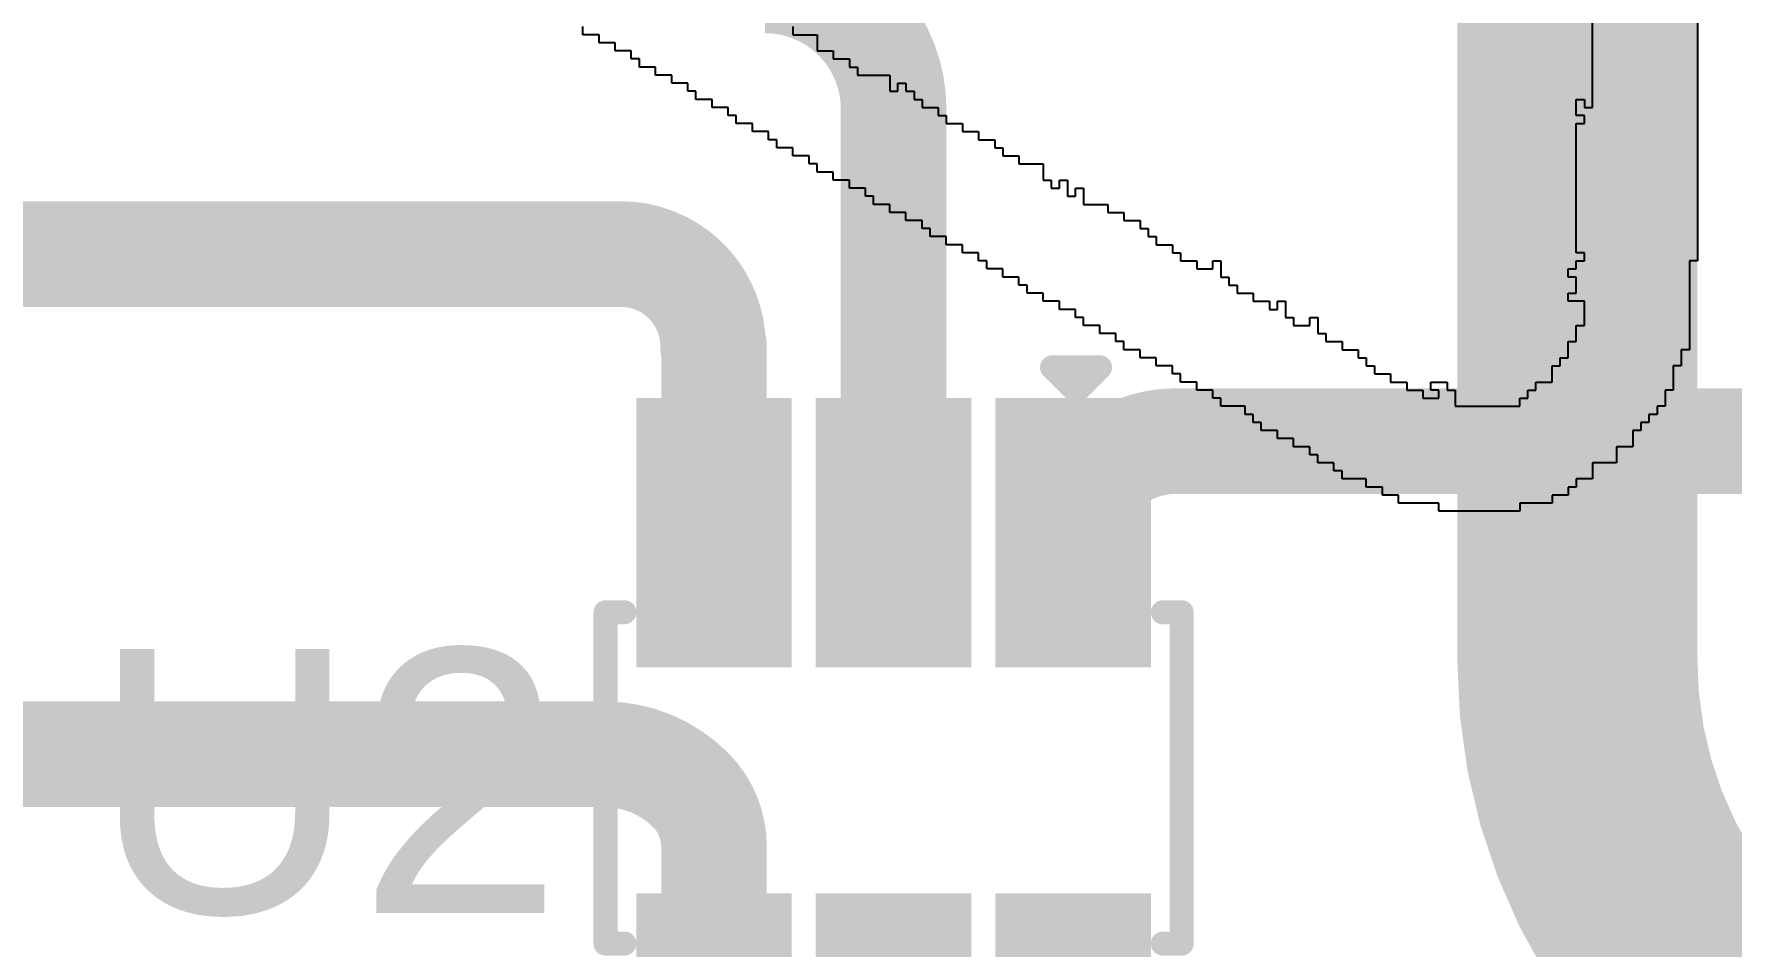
# Model space of a CAD drawing. Header units: millimetres. Extents: x -14 to 145, y 0 to 69.
# Drawn here: x 102.81 to 111.79, y 33.53 to 38.35 of the extents above; entities that cross this region are included whole.
import ezdxf

# ---------------------------------------------------------------- set-up
doc = ezdxf.new("R2010")
doc.units = ezdxf.units.MM
for name, color, linetype in [('BottomLayer', 5, 'Continuous'), ('TopLayer', 1, 'Continuous'), ('TopOverlay', 2, 'Continuous'), ('TopPaste', 8, 'Continuous'), ('TopSolder', 216, 'Continuous')]:
    doc.layers.add(name, color=color, linetype=linetype)
doc.styles.add('Arial', font='', dxfattribs={"height": 0.2})
doc.styles.get('Arial').set_extended_font_data('Arial')

# ---------------------------------------------------------------- blocks, each defined once
blk = doc.blocks.new('SOT_23_6_19')
at = {"layer": 'TopLayer'}
for points in [[(-1.92, 1.26), (-0.7, 1.26), (-0.7, 0.64), (-1.92, 0.64)], [(0.7, 1.26), (1.92, 1.26), (1.92, 0.64), (0.7, 0.64)], [(-1.92, 0.31), (-0.7, 0.31), (-0.7, -0.31), (-1.92, -0.31)], [(0.7, 0.31), (1.92, 0.31), (1.92, -0.31), (0.7, -0.31)], [(-1.92, -0.64), (-0.7, -0.64), (-0.7, -1.26), (-1.92, -1.26)], [(0.7, -0.64), (1.92, -0.64), (1.92, -1.26), (0.7, -1.26)]]:
    blk.add_hatch(color=1, dxfattribs=at).paths.add_polyline_path(points)
at = {"layer": 'TopPaste'}
for points in [[(-1.92, 1.26), (-0.7, 1.26), (-0.7, 0.64), (-1.92, 0.64)], [(0.7, 1.26), (1.92, 1.26), (1.92, 0.64), (0.7, 0.64)], [(-1.92, 0.31), (-0.7, 0.31), (-0.7, -0.31), (-1.92, -0.31)], [(0.7, 0.31), (1.92, 0.31), (1.92, -0.31), (0.7, -0.31)], [(-1.92, -0.64), (-0.7, -0.64), (-0.7, -1.26), (-1.92, -1.26)], [(0.7, -0.64), (1.92, -0.64), (1.92, -1.26), (0.7, -1.26)]]:
    blk.add_hatch(color=8, dxfattribs=at).paths.add_polyline_path(points)
at = {"layer": 'TopSolder'}
for points in [[(-2.0216, 1.3616), (-0.5984, 1.3616), (-0.5984, 0.5384), (-2.0216, 0.5384)], [(0.5984, 1.3616), (2.0216, 1.3616), (2.0216, 0.5384), (0.5984, 0.5384)], [(-2.0216, 0.4116), (-0.5984, 0.4116), (-0.5984, -0.4116), (-2.0216, -0.4116)], [(0.5984, 0.4116), (2.0216, 0.4116), (2.0216, -0.4116), (0.5984, -0.4116)], [(-2.0216, -0.5384), (-0.5984, -0.5384), (-0.5984, -1.3616), (-2.0216, -1.3616)], [(0.5984, -0.5384), (2.0216, -0.5384), (2.0216, -1.3616), (0.5984, -1.3616)]]:
    blk.add_hatch(color=216, dxfattribs=at).paths.add_polyline_path(points)
at = {"layer": 'TopOverlay', "const_width": 0.127}
for points in [[(0.8636, 1.524), (-0.889, 1.524)], [(-0.889, 1.424), (-0.889, 1.524)], [(0.8636, 1.424), (0.8636, 1.524)], [(-2.0574, 0.9652), (-2.1844, 1.0922)], [(-2.1844, 0.8382), (-2.1844, 1.0922)], [(-2.1844, 0.8382), (-2.0574, 0.9652)], [(-0.889, -1.524), (-0.889, -1.424)], [(0.8636, -1.524), (0.8636, -1.424)], [(0.8636, -1.524), (-0.889, -1.524)]]:
    blk.add_lwpolyline(points, dxfattribs=at)
at = {"layer": 'TopOverlay', "const_width": 0.0635}
for points in [[(-0.9207, 1.524, 1), (-0.8572, 1.524, 1)], [(-0.9207, 1.524, 1), (-0.8572, 1.524, 1)], [(0.8318, 1.524, 1), (0.8953, 1.524, 1)], [(0.8318, 1.524, 1), (0.8953, 1.524, 1)], [(-0.9207, 1.424, 1), (-0.8572, 1.424, 1)], [(0.8318, 1.424, 1), (0.8953, 1.424, 1)], [(-2.2161, 1.0922, 1), (-2.1526, 1.0922, 1)], [(-2.2161, 1.0922, 1), (-2.1526, 1.0922, 1)], [(-2.0892, 0.9652, 1), (-2.0257, 0.9652, 1)], [(-2.0892, 0.9652, 1), (-2.0257, 0.9652, 1)], [(-2.2161, 0.8382, 1), (-2.1526, 0.8382, 1)], [(-2.2161, 0.8382, 1), (-2.1526, 0.8382, 1)], [(-0.9207, -1.424, 1), (-0.8572, -1.424, 1)], [(0.8318, -1.424, 1), (0.8953, -1.424, 1)], [(-0.9207, -1.524, 1), (-0.8572, -1.524, 1)], [(-0.9207, -1.524, 1), (-0.8572, -1.524, 1)], [(0.8318, -1.524, 1), (0.8953, -1.524, 1)], [(0.8318, -1.524, 1), (0.8953, -1.524, 1)]]:
    blk.add_lwpolyline(points, format="xyb", close=True, dxfattribs=at)

msp = doc.modelspace()

# ---------------------------------------------------------------- linework, layer by layer
at = {"layer": 'BottomLayer', "const_width": 1.27}
msp.add_lwpolyline([(110.9726, 35.04), (110.9726, 43.66)], dxfattribs=at)
at = {"layer": 'BottomLayer', "const_width": 0.635}
msp.add_lwpolyline([(110.6551, 35.04, 1), (111.2901, 35.04, 1)], format="xyb", close=True, dxfattribs=at)
msp.add_lwpolyline([(110.6551, 35.04, 1), (111.2901, 35.04, 1)], format="xyb", close=True, dxfattribs=at)
at = {"layer": 'BottomLayer', "const_width": 1.27}
msp.add_lwpolyline([(113.5126, 32.5, -0.414214), (110.9726, 35.04)], format="xyb", dxfattribs=at)
at = {"layer": 'TopLayer', "const_width": 0.5588}
for points in [[(106.6757, 38.6377, -0.414214), (107.3556, 37.9578)], [(105.9138, 37.1898, -0.414214), (106.4006, 36.703)], [(108.3056, 35.6654, -0.414214), (108.8402, 36.2)], [(105.8257, 34.5441, -0.198912), (106.2817, 34.3553)], [(106.2817, 34.3553, -0.198912), (106.4056, 34.0561)]]:
    msp.add_lwpolyline(points, format="xyb", dxfattribs=at)
for points in [[(107.3556, 35.7162), (107.3556, 37.9578)], [(60.5849, 37.1898), (105.9138, 37.1898)], [(106.4006, 36.703), (106.4056, 36.703)], [(106.4056, 35.7162), (106.4056, 36.703)], [(108.8402, 36.2), (118.3953, 36.2)], [(101.8983, 34.5441), (105.8257, 34.5441)], [(106.4056, 33.0962), (106.4056, 34.0561)]]:
    msp.add_lwpolyline(points, dxfattribs=at)
at = {"layer": 'TopLayer', "const_width": 0.2794}
for points in [[(107.2159, 37.9578, 1), (107.4953, 37.9578, 1)], [(107.2159, 37.9578, 1), (107.4953, 37.9578, 1)], [(105.7741, 37.1898, 1), (106.0535, 37.1898, 1)], [(105.7741, 37.1898, 1), (106.0535, 37.1898, 1)], [(106.2609, 36.703, 1), (106.5403, 36.703, 1)], [(106.2609, 36.703, 1), (106.5403, 36.703, 1)], [(106.2659, 36.703, 1), (106.5453, 36.703, 1)], [(106.2659, 36.703, 1), (106.5453, 36.703, 1)], [(108.7005, 36.2, 1), (108.9799, 36.2, 1)], [(108.7005, 36.2, 1), (108.9799, 36.2, 1)], [(106.2659, 35.7162, 1), (106.5453, 35.7162, 1)], [(107.2159, 35.7162, 1), (107.4953, 35.7162, 1)], [(108.1659, 35.6654, 1), (108.4453, 35.6654, 1)], [(105.686, 34.5441, 1), (105.9654, 34.5441, 1)], [(105.686, 34.5441, 1), (105.9654, 34.5441, 1)], [(106.142, 34.3553, 1), (106.4214, 34.3553, 1)], [(106.142, 34.3553, 1), (106.4214, 34.3553, 1)], [(106.2659, 34.0561, 1), (106.5453, 34.0561, 1)], [(106.2659, 34.0561, 1), (106.5453, 34.0561, 1)]]:
    msp.add_lwpolyline(points, format="xyb", close=True, dxfattribs=at)
at = {"layer": 'TopOverlay'}
for p, q in [((111.0522, 37.9655), (111.0522, 44.3739)), ((111.6076, 43.0922), (111.6076, 37.1537)), ((105.7118, 38.35), (105.7118, 38.3927)), ((105.7973, 38.35), (105.7118, 38.35)), ((105.7973, 38.3072), (105.7973, 38.35)), ((106.8226, 38.3927), (106.8226, 38.35)), ((106.8226, 38.35), (106.9508, 38.35)), ((106.9508, 38.35), (106.9508, 38.2645)), ((105.8827, 38.3072), (105.7973, 38.3072)), ((105.8827, 38.2645), (105.8827, 38.3072)), ((105.9682, 38.2645), (105.8827, 38.2645)), ((105.9682, 38.2218), (105.9682, 38.2645)), ((106.9508, 38.2645), (107.0362, 38.2645)), ((107.0362, 38.2645), (107.0362, 38.2218)), ((106.0109, 38.2218), (105.9682, 38.2218)), ((106.0109, 38.1791), (106.0109, 38.2218)), ((106.0963, 38.1791), (106.0109, 38.1791)), ((106.0963, 38.1363), (106.0963, 38.1791)), ((107.0362, 38.2218), (107.1217, 38.2218)), ((107.1217, 38.2218), (107.1217, 38.1791)), ((107.1217, 38.1791), (107.1644, 38.1791)), ((107.1644, 38.1791), (107.1644, 38.1363)), ((106.1818, 38.1363), (106.0963, 38.1363)), ((106.1818, 38.0936), (106.1818, 38.1363)), ((106.2245, 38.0936), (106.1818, 38.0936)), ((106.2672, 38.0936), (106.2245, 38.0936)), ((106.2672, 38.0509), (106.2672, 38.0936)), ((107.1644, 38.1363), (107.3353, 38.1363)), ((107.3353, 38.1363), (107.3353, 38.0509)), ((107.378, 38.0509), (107.378, 38.0936)), ((107.378, 38.0936), (107.4207, 38.0936)), ((107.4207, 38.0936), (107.4207, 38.0509)), ((106.3099, 38.0509), (106.2672, 38.0509)), ((106.3099, 38.0082), (106.3099, 38.0509)), ((106.3954, 38.0082), (106.3099, 38.0082)), ((106.3954, 37.9655), (106.3954, 38.0082)), ((107.3353, 38.0509), (107.378, 38.0509)), ((107.4207, 38.0509), (107.4635, 38.0509)), ((107.4635, 38.0509), (107.4635, 38.0082)), ((107.4635, 38.0082), (107.5062, 38.0082)), ((107.5062, 38.0082), (107.5062, 37.9655)), ((110.9668, 37.9227), (110.9668, 38.0082)), ((110.9668, 38.0082), (111.0095, 38.0082)), ((111.0095, 38.0082), (111.0095, 37.9655)), ((106.4808, 37.9655), (106.3954, 37.9655)), ((106.4808, 37.9227), (106.4808, 37.9655)), ((106.5236, 37.9227), (106.4808, 37.9227)), ((106.5236, 37.88), (106.5236, 37.9227)), ((107.5062, 37.9655), (107.5916, 37.9655)), ((107.5916, 37.9655), (107.5916, 37.9227)), ((107.5916, 37.9227), (107.6344, 37.9227)), ((107.6344, 37.9227), (107.6344, 37.88)), ((111.0095, 37.9227), (110.9668, 37.9227)), ((111.0095, 37.9655), (111.0522, 37.9655)), ((111.0095, 37.88), (111.0095, 37.9227)), ((106.609, 37.88), (106.5236, 37.88)), ((106.609, 37.8373), (106.609, 37.88)), ((106.6945, 37.8373), (106.609, 37.8373)), ((106.6945, 37.7946), (106.6945, 37.8373)), ((107.6344, 37.88), (107.7198, 37.88)), ((107.7198, 37.88), (107.7198, 37.8373)), ((107.7198, 37.8373), (107.8053, 37.8373)), ((107.8053, 37.8373), (107.8053, 37.7946)), ((110.9668, 37.1964), (110.9668, 37.88)), ((110.9668, 37.88), (111.0095, 37.88)), ((106.7372, 37.7946), (106.6945, 37.7946)), ((106.7372, 37.7518), (106.7372, 37.7946)), ((106.8226, 37.7518), (106.7372, 37.7518)), ((106.8226, 37.7091), (106.8226, 37.7518)), ((106.9081, 37.7091), (106.8226, 37.7091)), ((106.9081, 37.6664), (106.9081, 37.7091)), ((107.8053, 37.7946), (107.8907, 37.7946)), ((107.8907, 37.7946), (107.8907, 37.7518)), ((107.8907, 37.7518), (107.9334, 37.7518)), ((107.9334, 37.7518), (107.9334, 37.7091)), ((107.9334, 37.7091), (108.0189, 37.7091)), ((108.0189, 37.7091), (108.0189, 37.6664)), ((106.9508, 37.6664), (106.9081, 37.6664)), ((106.9508, 37.6237), (106.9508, 37.6664)), ((107.0362, 37.6237), (106.9508, 37.6237)), ((107.0362, 37.5809), (107.0362, 37.6237)), ((108.0189, 37.6664), (108.147, 37.6664)), ((108.147, 37.6664), (108.147, 37.5809)), ((107.1217, 37.5809), (107.0362, 37.5809)), ((107.1217, 37.5382), (107.1217, 37.5809)), ((107.2071, 37.5382), (107.1217, 37.5382)), ((107.2071, 37.4955), (107.2071, 37.5382)), ((108.147, 37.5809), (108.1898, 37.5809)), ((108.1898, 37.5809), (108.1898, 37.5382)), ((108.1898, 37.5382), (108.2325, 37.5382)), ((108.2325, 37.5382), (108.2325, 37.5809)), ((108.2325, 37.5809), (108.2752, 37.5809)), ((108.2752, 37.5809), (108.2752, 37.4955)), ((108.3179, 37.4955), (108.3179, 37.5382)), ((108.3179, 37.5382), (108.3606, 37.5382)), ((108.3606, 37.5382), (108.3606, 37.4528)), ((107.2499, 37.4955), (107.2071, 37.4955)), ((107.2499, 37.4528), (107.2499, 37.4955)), ((107.3353, 37.4528), (107.2499, 37.4528)), ((107.3353, 37.4101), (107.3353, 37.4528)), ((108.2752, 37.4955), (108.3179, 37.4955)), ((108.3606, 37.4528), (108.4888, 37.4528)), ((108.4888, 37.4528), (108.4888, 37.4101)), ((107.4207, 37.4101), (107.3353, 37.4101)), ((107.4207, 37.3673), (107.4207, 37.4101)), ((107.5062, 37.3673), (107.4207, 37.3673)), ((107.5062, 37.3246), (107.5062, 37.3673)), ((108.4888, 37.4101), (108.5743, 37.4101)), ((108.5743, 37.4101), (108.5743, 37.3673)), ((108.5743, 37.3673), (108.6597, 37.3673)), ((108.6597, 37.3673), (108.6597, 37.3246)), ((107.5489, 37.3246), (107.5062, 37.3246)), ((107.5489, 37.2819), (107.5489, 37.3246)), ((107.6344, 37.2819), (107.5489, 37.2819)), ((107.6344, 37.2392), (107.6344, 37.2819)), ((108.6597, 37.3246), (108.7024, 37.3246)), ((108.7024, 37.3246), (108.7024, 37.2819)), ((108.7024, 37.2819), (108.7452, 37.2819)), ((108.7452, 37.2819), (108.7452, 37.2392)), ((107.7198, 37.2392), (107.6344, 37.2392)), ((107.7198, 37.1964), (107.7198, 37.2392)), ((107.8053, 37.1964), (107.7198, 37.1964)), ((107.8053, 37.1537), (107.8053, 37.1964)), ((108.7452, 37.2392), (108.8306, 37.2392)), ((108.8306, 37.2392), (108.8306, 37.1964)), ((108.8306, 37.1964), (108.8733, 37.1964)), ((108.8733, 37.1964), (108.8733, 37.1537)), ((111.0095, 37.1964), (110.9668, 37.1964)), ((111.0095, 37.1537), (111.0095, 37.1964)), ((107.848, 37.1537), (107.8053, 37.1537)), ((107.848, 37.111), (107.848, 37.1537)), ((107.9334, 37.111), (107.848, 37.111)), ((107.9334, 37.0683), (107.9334, 37.111)), ((108.8733, 37.1537), (108.9588, 37.1537)), ((108.9588, 37.1537), (108.9588, 37.111)), ((108.9588, 37.111), (109.0442, 37.111)), ((109.0442, 37.111), (109.0442, 37.1537)), ((109.0442, 37.1537), (109.0869, 37.1537)), ((109.0869, 37.1537), (109.0869, 37.0683)), ((110.924, 37.0683), (110.924, 37.111)), ((110.924, 37.111), (110.9668, 37.111)), ((110.9668, 37.111), (110.9668, 37.1537)), ((110.9668, 37.1537), (111.0095, 37.1537)), ((111.6076, 37.1537), (111.5649, 37.1537)), ((111.5649, 37.1537), (111.5649, 36.6838)), ((108.0189, 37.0683), (107.9334, 37.0683)), ((108.0189, 37.0255), (108.0189, 37.0683)), ((108.0616, 37.0255), (108.0189, 37.0255)), ((108.0616, 36.9828), (108.0616, 37.0255)), ((109.0869, 37.0683), (109.1297, 37.0683)), ((109.1297, 37.0683), (109.1297, 37.0255)), ((109.1297, 37.0255), (109.1724, 37.0255)), ((109.1724, 37.0255), (109.1724, 36.9828)), ((110.9668, 37.0683), (110.924, 37.0683)), ((110.9668, 36.9828), (110.9668, 37.0683)), ((108.147, 36.9828), (108.0616, 36.9828)), ((108.147, 36.9401), (108.147, 36.9828)), ((108.2325, 36.9401), (108.147, 36.9401)), ((108.2325, 36.8974), (108.2325, 36.9401)), ((108.3179, 36.8974), (108.2325, 36.8974)), ((108.3179, 36.8547), (108.3179, 36.8974)), ((109.1724, 36.9828), (109.2578, 36.9828)), ((109.2578, 36.9828), (109.2578, 36.9401)), ((109.2578, 36.9401), (109.3433, 36.9401)), ((109.3433, 36.9401), (109.3433, 36.8974)), ((109.3433, 36.8974), (109.386, 36.8974)), ((109.386, 36.8974), (109.386, 36.9401)), ((109.386, 36.9401), (109.4287, 36.9401)), ((109.4287, 36.9401), (109.4287, 36.8547)), ((110.924, 36.9401), (110.924, 36.9828)), ((110.924, 36.9828), (110.9668, 36.9828)), ((111.0095, 36.9401), (110.924, 36.9401)), ((111.0095, 36.8119), (111.0095, 36.9401)), ((108.3606, 36.8547), (108.3179, 36.8547)), ((108.3606, 36.8119), (108.3606, 36.8547)), ((108.4461, 36.8119), (108.3606, 36.8119)), ((108.4461, 36.7692), (108.4461, 36.8119)), ((109.4287, 36.8547), (109.4714, 36.8547)), ((109.4714, 36.8547), (109.4714, 36.8119)), ((109.4714, 36.8119), (109.5569, 36.8119)), ((109.5569, 36.8119), (109.5569, 36.8547)), ((109.5569, 36.8547), (109.5996, 36.8547)), ((109.5996, 36.8547), (109.5996, 36.7692)), ((110.9668, 36.7265), (110.9668, 36.8119)), ((110.9668, 36.8119), (111.0095, 36.8119)), ((108.5315, 36.7692), (108.4461, 36.7692)), ((108.5315, 36.7265), (108.5315, 36.7692)), ((108.5743, 36.7265), (108.5315, 36.7265)), ((108.5743, 36.6838), (108.5743, 36.7265)), ((109.5996, 36.7692), (109.6423, 36.7692)), ((109.6423, 36.7692), (109.6423, 36.7265)), ((109.6423, 36.7265), (109.7278, 36.7265)), ((109.7278, 36.7265), (109.7278, 36.6838)), ((110.924, 36.641), (110.924, 36.7265)), ((110.924, 36.7265), (110.9668, 36.7265)), ((108.6597, 36.6838), (108.5743, 36.6838)), ((108.6597, 36.641), (108.6597, 36.6838)), ((108.7452, 36.641), (108.6597, 36.641)), ((108.7452, 36.5983), (108.7452, 36.641)), ((109.7278, 36.6838), (109.8132, 36.6838)), ((109.8132, 36.6838), (109.8132, 36.641)), ((109.8132, 36.641), (109.856, 36.641)), ((109.856, 36.641), (109.856, 36.5983)), ((110.8813, 36.5983), (110.8813, 36.641)), ((110.8813, 36.641), (110.924, 36.641)), ((111.5649, 36.6838), (111.5222, 36.6838)), ((111.5222, 36.6838), (111.5222, 36.5983)), ((108.8306, 36.5983), (108.7452, 36.5983)), ((108.8306, 36.5556), (108.8306, 36.5983)), ((108.8733, 36.5556), (108.8306, 36.5556)), ((108.8733, 36.5129), (108.8733, 36.5556)), ((109.856, 36.5983), (109.8987, 36.5983)), ((109.8987, 36.5983), (109.8987, 36.5556)), ((109.8987, 36.5556), (109.9841, 36.5556)), ((109.9841, 36.5556), (109.9841, 36.5129)), ((110.8386, 36.5129), (110.8386, 36.5983)), ((110.8386, 36.5983), (110.8813, 36.5983)), ((111.5222, 36.5983), (111.4794, 36.5983)), ((111.4794, 36.5983), (111.4794, 36.4702)), ((108.9588, 36.5129), (108.8733, 36.5129)), ((108.9588, 36.4702), (108.9588, 36.5129)), ((109.0442, 36.4702), (108.9588, 36.4702)), ((109.0442, 36.4274), (109.0442, 36.4702)), ((109.9841, 36.5129), (110.0696, 36.5129)), ((110.0696, 36.5129), (110.0696, 36.4702)), ((110.0696, 36.4702), (110.155, 36.4702)), ((110.155, 36.4702), (110.155, 36.4274)), ((110.1977, 36.4702), (110.1977, 36.5129)), ((110.1977, 36.5129), (110.2832, 36.5129)), ((110.2405, 36.4702), (110.1977, 36.4702)), ((110.2405, 36.4274), (110.2405, 36.4702)), ((110.2832, 36.5129), (110.2832, 36.4702)), ((110.2832, 36.4702), (110.3259, 36.4702)), ((110.3259, 36.4702), (110.3259, 36.3847)), ((110.7104, 36.4274), (110.7104, 36.4702)), ((110.7104, 36.4702), (110.7531, 36.4702)), ((110.7531, 36.4702), (110.7531, 36.5129)), ((110.7531, 36.5129), (110.8386, 36.5129)), ((111.4794, 36.4702), (111.4367, 36.4702)), ((111.4367, 36.4702), (111.4367, 36.3847)), ((109.0869, 36.4274), (109.0442, 36.4274)), ((109.0869, 36.3847), (109.0869, 36.4274)), ((109.2151, 36.3847), (109.0869, 36.3847)), ((109.2151, 36.342), (109.2151, 36.3847)), ((110.155, 36.4274), (110.2405, 36.4274)), ((110.3259, 36.3847), (110.6677, 36.3847)), ((110.6677, 36.3847), (110.6677, 36.4274)), ((110.6677, 36.4274), (110.7104, 36.4274)), ((111.4367, 36.3847), (111.394, 36.3847)), ((111.394, 36.3847), (111.394, 36.342)), ((109.2578, 36.342), (109.2151, 36.342)), ((109.2578, 36.2993), (109.2578, 36.342)), ((109.3006, 36.2993), (109.2578, 36.2993)), ((109.3006, 36.2565), (109.3006, 36.2993)), ((111.3513, 36.2993), (111.3085, 36.2993)), ((111.3085, 36.2993), (111.3085, 36.2565)), ((111.394, 36.342), (111.3513, 36.342)), ((111.3513, 36.342), (111.3513, 36.2993)), ((109.386, 36.2565), (109.3006, 36.2565)), ((109.386, 36.2138), (109.386, 36.2565)), ((109.4714, 36.2138), (109.386, 36.2138)), ((109.4714, 36.1711), (109.4714, 36.2138)), ((111.3085, 36.2565), (111.2658, 36.2565)), ((111.2658, 36.2565), (111.2658, 36.1711)), ((109.5569, 36.1711), (109.4714, 36.1711)), ((109.5569, 36.1284), (109.5569, 36.1711)), ((109.5996, 36.1284), (109.5569, 36.1284)), ((109.5996, 36.0856), (109.5996, 36.1284)), ((111.2658, 36.1711), (111.1804, 36.1711)), ((111.1804, 36.1711), (111.1804, 36.0856)), ((109.6851, 36.0856), (109.5996, 36.0856)), ((109.6851, 36.0429), (109.6851, 36.0856)), ((109.7278, 36.0429), (109.6851, 36.0429)), ((109.7278, 36.0002), (109.7278, 36.0429)), ((109.856, 36.0002), (109.7278, 36.0002)), ((109.856, 35.9575), (109.856, 36.0002)), ((111.0522, 36.0002), (110.9668, 36.0002)), ((110.9668, 36.0002), (110.9668, 35.9575)), ((111.1804, 36.0856), (111.0522, 36.0856)), ((111.0522, 36.0856), (111.0522, 36.0002)), ((109.9414, 35.9575), (109.856, 35.9575)), ((109.9414, 35.9148), (109.9414, 35.9575)), ((110.0268, 35.9148), (109.9414, 35.9148)), ((110.0268, 35.872), (110.0268, 35.9148)), ((110.924, 35.9148), (110.8386, 35.9148)), ((110.8386, 35.9148), (110.8386, 35.872)), ((110.9668, 35.9575), (110.924, 35.9575)), ((110.924, 35.9575), (110.924, 35.9148)), ((110.2405, 35.872), (110.0268, 35.872)), ((110.2405, 35.8293), (110.2405, 35.872)), ((110.6677, 35.8293), (110.2405, 35.8293)), ((110.8386, 35.872), (110.6677, 35.872)), ((110.6677, 35.872), (110.6677, 35.8293))]:
    msp.add_line(p, q, dxfattribs=at)

# ---------------------------------------------------------------- block references
at = {"rotation": 270}
msp.add_blockref('SOT_23_6_19', (107.3556, 34.4062), dxfattribs=at)

# ---------------------------------------------------------------- texts
at = {"layer": 'TopOverlay', "style": 'Arial'}
msp.add_text('U2', height=1.397, dxfattribs=at).set_placement((103.1125, 33.7037))

doc.saveas('drawing.dxf')
